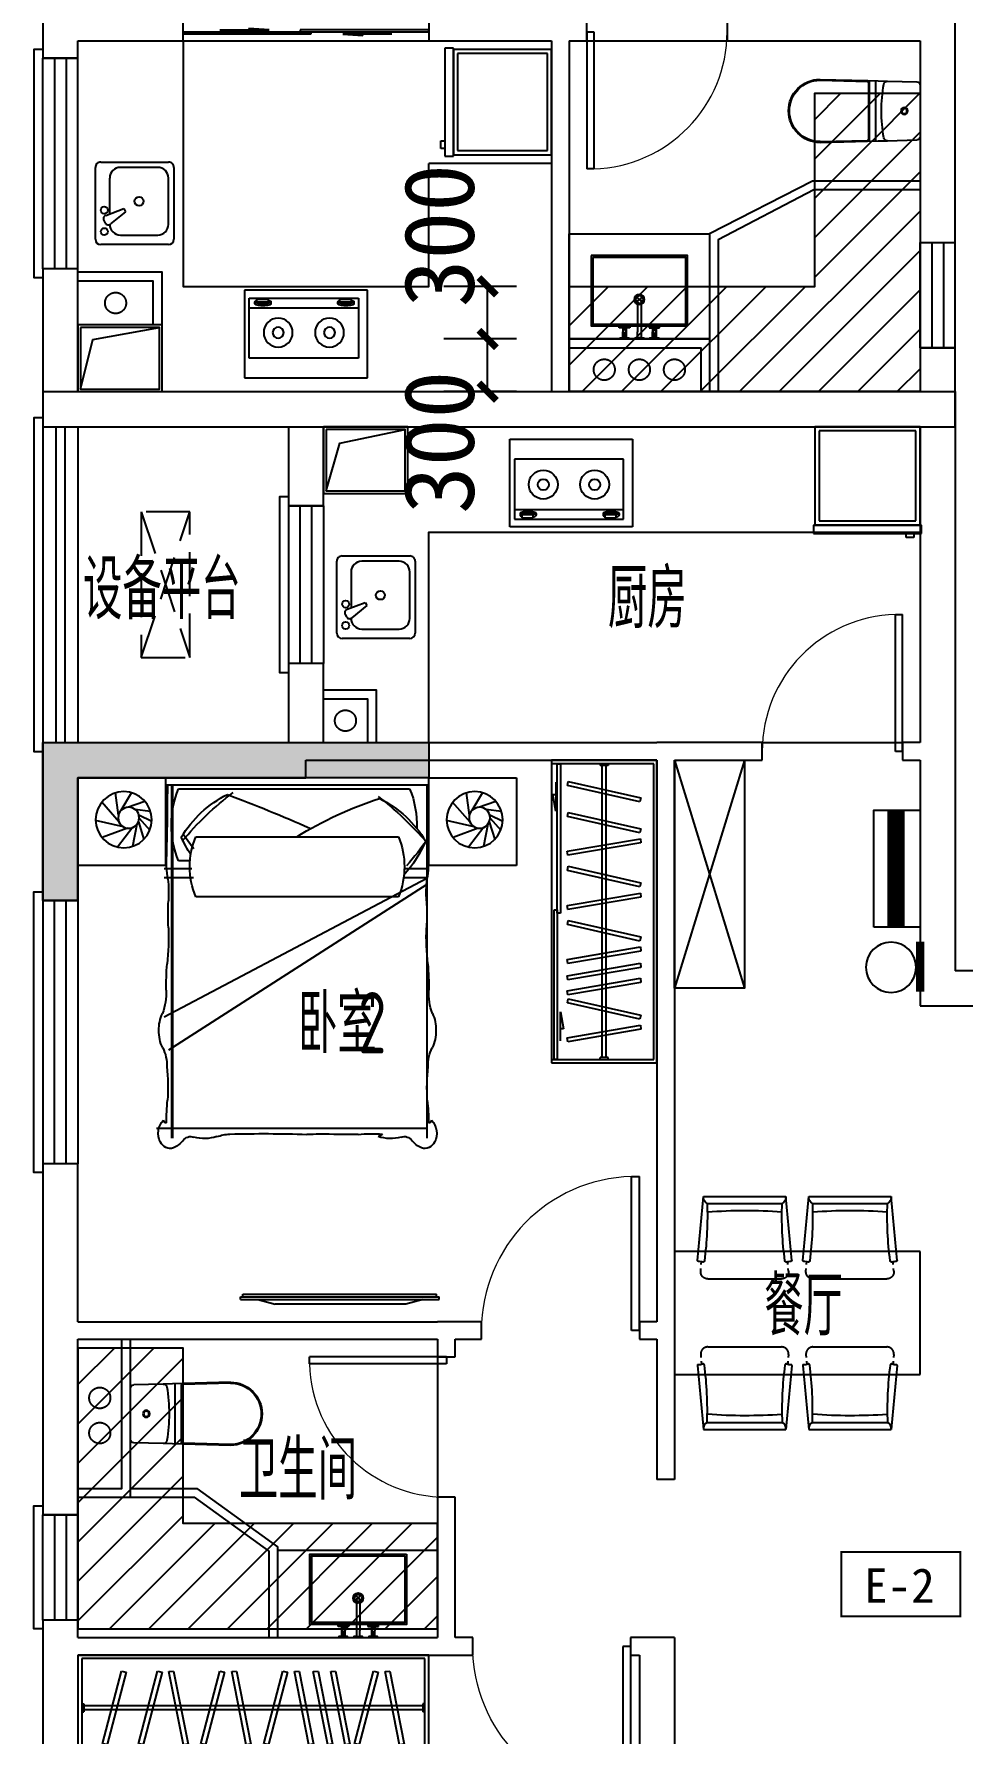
# Model space of a CAD drawing. Extents: x 2378699 to 2462834, y 1041771 to 1211756.
# Drawn here: x 2394286 to 2399603, y 1176405 to 1186087 of the extents above; entities that cross this region are included whole.
import ezdxf

# ---------------------------------------------------------------- set-up
doc = ezdxf.new("R2010")
doc.units = 0
doc.header["$LTSCALE"] = 1000
doc.set_wipeout_variables(frame=1)
doc.linetypes.add('DASH', pattern=[0.35, 0.25, -0.1])
doc.linetypes.add('PS', pattern=[3200, 1500, -200, 1500])
doc.layers.get('0').update_dxf_attribs({"linetype": 'CONTINUOUS'})
doc.layers.get('Defpoints').update_dxf_attribs({"color": 6, "linetype": 'CONTINUOUS'})
for name, color, linetype in [('_弱电导线层', 4, 'CONTINUOUS'), ('_弱电设备层', 6, 'CONTINUOUS'), ('A-Lvtry', 5, 'CONTINUOUS'), ('A-烟气道', 105, 'CONTINUOUS'), ('A-空调室外机', 5, 'DASH'), ('A-线脚看线', 9, 'CONTINUOUS'), ('A-降板区域', 251, 'CONTINUOUS'), ('AE-FLOR', 151, 'CONTINUOUS'), ('PS', 6, 'PS'), ('PUB_DIM', 3, 'CONTINUOUS'), ('PUB_HATCH', 8, 'CONTINUOUS'), ('PUB_TEXT', 7, 'CONTINUOUS'), ('WALL', 2, 'CONTINUOUS'), ('WINDOW', 4, 'CONTINUOUS'), ('剪力墙', 6, 'CONTINUOUS'), ('商业', 2, 'CONTINUOUS'), ('户型标示', 7, 'CONTINUOUS'), ('栏杆', 142, 'CONTINUOUS')]:
    doc.layers.add(name, color=color, linetype=linetype)
doc.layers.add('A-FUR', color=8, linetype='CONTINUOUS', plot=False)
doc.styles.get("Standard").update_dxf_attribs({"font": 'tssdeng.shx', "bigfont": 'tssdchn.shx'})
doc.styles.add('黑体', font='simhei.ttf')
doc.dimstyles.new('_TCH_ARCH&&100', dxfattribs={"dimtxt": 400, "dimasz": 100, "dimexe": 250, "dimexo": 300, "dimgap": 126.25, "dimtad": 1, "dimdec": 0, "dimdsep": 46, "dimtxsty": '黑体', "dimblk": 'ARCHTICK', "dimcen": 0.09, "dimclrt": 7, "dimazin": 2, "dimtfac": 1, "dimtdec": 0, "dimtix": 1, "dimtmove": 2, "dimatfit": 3, "dimldrblk": 'ARCHTICK', "dimfxl": 0, "dimtolj": 1, "dimtzin": 0, "dimarcsym": 0})

# ---------------------------------------------------------------- blocks, each defined once
blk = doc.blocks.new('zt1')
at = {"layer": 'A-Lvtry', "linetype": 'Continuous'}
for p, q in [((-700, 0), (0, 0)), ((-700, -500), (-700, 0)), ((0, 0), (0, -500)), ((0, -500), (-700, -500))]:
    blk.add_line(p, q, dxfattribs=at)
at = {"layer": 'A-Lvtry'}
for p, q in [((-673.5, -113.1), (-673.5, -455.5)), ((-50.7, -113.1), (-673.5, -113.1)), ((-50.7, -455.5), (-50.7, -113.1)), ((-673.5, -399.8), (-50.7, -399.8)), ((-673.5, -455.5), (-50.7, -455.5)), ((-640.9, -422.1), (-640.8, -433.8)), ((-565.7, -431.5), (-630.4, -431.5)), ((-630.4, -431.5), (-630.4, -448.2)), ((-630.4, -448.2), (-565.7, -448.2)), ((-565.7, -448.2), (-565.7, -431.5)), ((-549.1, -423.2), (-549.1, -433.7)), ((-167.9, -422.1), (-167.8, -433.8)), ((-157.4, -431.5), (-157.4, -448.2)), ((-92.7, -431.5), (-157.4, -431.5)), ((-157.4, -448.2), (-92.7, -448.2)), ((-92.7, -448.2), (-92.7, -431.5)), ((-76.1, -423.2), (-76.1, -433.7))]:
    blk.add_line(p, q, dxfattribs=at)
for points in [[(-549.1, -423.2, 0.259034), (-551, -419.8, 0.076276), (-562.5, -414.9, 0.036515), (-576.1, -412.4, 0.026615), (-594.9, -411.4, 0.026615), (-613.8, -412.4, 0.036515), (-627.3, -414.9, 0.076276), (-638.9, -419.8, 0.259034), (-640.8, -423.2, 0.078462), (-640.6, -424.5, 0.056762)], [(-549.1, -433.7, 0.259034), (-551, -430.3, 0.076276), (-562.5, -425.4, 0.036515), (-576.1, -422.9, 0.026615), (-594.9, -421.9, 0.026615), (-613.8, -422.9, 0.036515), (-627.3, -425.4, 0.076276), (-638.9, -430.3, 0.259034), (-640.8, -433.7, 0.259034), (-638.9, -437.2, 0.056762), (-630.4, -441.2, 0.036515)], [(-565.7, -442.9, 0.008736), (-562.5, -442.1, 0.076276), (-551, -437.2, 0.259034), (-549.1, -433.7, 0.259034)], [(-76.1, -423.2, 0.259034), (-78, -419.8, 0.076276), (-89.5, -414.9, 0.036515), (-103.1, -412.4, 0.026615), (-121.9, -411.4, 0.026615), (-140.8, -412.4, 0.036515), (-154.3, -414.9, 0.076276), (-165.9, -419.8, 0.259034), (-167.8, -423.2, 0.078462), (-167.6, -424.5, 0.056762)], [(-76.1, -433.7, 0.259034), (-78, -430.3, 0.076276), (-89.5, -425.4, 0.036515), (-103.1, -422.9, 0.026615), (-121.9, -421.9, 0.026615), (-140.8, -422.9, 0.036515), (-154.3, -425.4, 0.076276), (-165.9, -430.3, 0.259034), (-167.8, -433.7, 0.259034), (-165.9, -437.2, 0.056762), (-157.4, -441.2, 0.036515)], [(-92.7, -442.9, 0.008736), (-89.5, -442.1, 0.076276), (-78, -437.2, 0.259034), (-76.1, -433.7, 0.259034)]]:
    blk.add_lwpolyline(points, format="xyb", dxfattribs=at)
at = {"layer": 'A-Lvtry', "linetype": 'Continuous'}
for centre, radius in [((-508.4, -258.5), 82.5), ((-215.8, -258.5), 82.5), ((-508.4, -258.5), 31.6), ((-215.8, -258.5), 31.6)]:
    blk.add_circle(centre, radius, dxfattribs=at)
at = {"layer": 'A-Lvtry', "width": 0.8, "flags": 9}
for tag in ['YSIZE', 'XSIZE']:
    blk.add_attdef(tag, (-350, 0), '', height=0.5, dxfattribs=at)
blk = doc.blocks.new('t4')
at = {"layer": 'A-Lvtry'}
for p, q in [((3876514.8, 2551819.5), (3876514.8, 2552229.1)), ((3876545.3, 2552259.6), (3876931.4, 2552259.6)), ((3876819.6, 2552205.6), (3876606.3, 2552205.6)), ((3876961.9, 2552229.1), (3876961.9, 2551819.5)), ((3876545.3, 2552144.6), (3876545.3, 2551880.5)), ((3876790.3, 2552072.2), (3876875.1, 2552142)), ((3876913.8, 2552122.3), (3876905.6, 2552136.5)), ((3876800.4, 2552054.6), (3876790.3, 2552072.2)), ((3876903.3, 2552093.1), (3876800.4, 2552054.6)), ((3876880.6, 2551880.5), (3876880.6, 2552084.6)), ((3876606.3, 2551819.5), (3876819.6, 2551819.5)), ((3876931.4, 2551789), (3876545.3, 2551789))]:
    blk.add_line(p, q, dxfattribs=at)
at = {"layer": 'A-Lvtry', "extrusion": (3.92285e-11, -1.08889e-08, 1)}
for centre, major_axis, start_param, end_param in [((3876545.3, 2552229.1), (-21.6, 21.6, 0), -0.785398, 0.785398), ((3876606.3, 2552144.6), (-43.1, 43.1, 0), -0.785398, 0.785398), ((3876819.6, 2552144.6), (43.1, 43.1, 0), 5.497787, 7.068583), ((3876911.1, 2552185.3), (-14.4, 14.4, 0), 4.712389, 10.995574), ((3876931.4, 2552229.1), (-21.6, 21.6, 0), 3.926991, 5.497787), ((3876888, 2552126.3), (14.4, 14.4, 0), 6.021386, 7.757331), ((3876896.2, 2552112.2), (-14.4, 14.4, 0), 2.714645, 4.45059), ((3876713, 2552012.6), (18, 18, 0), 6.283185283897186, 12.56637059107677), ((3876911.1, 2552063.4), (14.4, 14.4, 0), 6.283185283893945, 12.56637059107353), ((3876545.3, 2551819.5), (21.6, 21.6, 0), 2.356194, 3.926991), ((3876606.3, 2551880.5), (-43.1, 43.1, 0), 0.785398, 2.356194), ((3876819.6, 2551880.5), (-43.1, 43.1, 0), 2.356194, 3.926991), ((3876931.4, 2551819.5), (-21.6, 21.6, 0), 2.356194, 3.926991)]:
    blk.add_ellipse(centre, major_axis=major_axis, ratio=1, start_param=start_param, end_param=end_param, dxfattribs=at)
blk = doc.blocks.new('BX1')
at = {"layer": 'A-Lvtry'}
for p, q in [((-560, 8), (-607.7, 8)), ((-607.7, 8), (-607.7, -608)), ((-560, -608), (-560, 8)), ((0, 0), (-560, 0)), ((0, -600), (0, 0)), ((-560, 0), (-560, -600)), ((-24, -24), (-536, -24)), ((-536, -24), (-536, -576)), ((-24, -576), (-24, -24)), ((-631.1, -564.3), (-631.1, -520)), ((-631.1, -520), (-607.7, -520)), ((-607.7, -564.3), (-631.1, -564.3)), ((-607.7, -520), (-607.7, -564.3)), ((-536, -576), (-24, -576)), ((-607.7, -608), (-560, -608)), ((-560, -600), (0, -600))]:
    blk.add_line(p, q, dxfattribs=at)
blk = doc.blocks.new('A$C12CE3BE6')
at = {"ltscale": 10}
for p, q in [((220, 412), (160, 412)), ((160, 412), (160, 405)), ((220, 405), (160, 405)), ((180, 469), (200, 469)), ((180, 412), (180, 435)), ((182.5, 422), (182.5, 442)), ((197.5, 442), (182.5, 442)), ((197.5, 422), (182.5, 422)), ((184.5, 442), (184.5, 469)), ((187, 412), (187, 422)), ((193, 412), (193, 422)), ((195.5, 442), (195.5, 469)), ((197.5, 422), (197.5, 442)), ((200, 412), (200, 435)), ((220, 405), (220, 412)), ((285.2, 469), (265.2, 469)), ((265.2, 260), (265.2, 435)), ((285.2, 260), (285.2, 435)), ((330, 412), (390, 412)), ((330, 405), (330, 412)), ((330, 405), (390, 405)), ((370, 469), (350, 469)), ((350, 412), (350, 435)), ((352.5, 422), (352.5, 442)), ((352.5, 442), (367.5, 442)), ((352.5, 422), (367.5, 422)), ((354.5, 442), (354.5, 469)), ((357, 412), (357, 422)), ((363, 412), (363, 422)), ((365.5, 442), (365.5, 469)), ((367.5, 422), (367.5, 442)), ((370, 412), (370, 435)), ((390, 412), (390, 405))]:
    blk.add_line(p, q, dxfattribs=at)
for p, q in [((260.9, 235.9), (289.1, 264.1)), ((260.9, 264.1), (289.1, 235.9))]:
    blk.add_line(p, q)
for points in [[(0, 0), (0, 400), (550, 400), (550, 0)], [(10, 10), (10, 390), (540, 390), (540, 10)]]:
    blk.add_lwpolyline(points, close=True)
for points in [[(200, 435), (200, 469), (215, 469), (215, 475), (165, 475), (165, 469), (180, 469), (180, 435)], [(285.2, 435), (285.2, 469), (299.8, 469), (299.8, 475), (250.2, 475), (250.2, 469), (265.2, 469), (265.2, 435)], [(370, 435), (370, 469), (385, 469), (385, 475), (335, 475), (335, 469), (350, 469), (350, 435)]]:
    blk.add_lwpolyline(points, dxfattribs=at)
for centre in [(190, 408.5), (360, 408.5)]:
    blk.add_circle(centre, 3.5, dxfattribs=at)
for radius in [29.1, 20]:
    blk.add_circle((275, 250), radius)
blk.add_arc((275.2, 260), 10, 180, 0, dxfattribs=at)
blk = doc.blocks.new('A$C2EEA3612')
at = {"linetype": 'Continuous'}
for p, q in [((-180, 570), (-172.9, 299.7)), ((-175, 570.2), (-168, 299.8)), ((175, 570.2), (168, 299.8)), ((180, 570), (172.9, 299.7)), ((-172.9, 299.7), (-171.1, 240)), ((-163, 295), (163, 295)), ((172.9, 299.7), (171.1, 240)), ((-171.6, 255), (171.6, 255)), ((-171.1, 240), (-169.5, 186.6)), ((-163, 290), (163, 290)), ((171.1, 240), (169.5, 186.6)), ((-169.5, 186.6), (-165.6, 19.4)), ((169.5, 186.6), (165.6, 19.4)), ((-145.6, 0), (145.6, 0))]:
    blk.add_line(p, q, dxfattribs=at)
for radius in [20, 15]:
    blk.add_circle((0, 90), radius, dxfattribs=at)
for centre, radius, start, end in [((0, 570), 180, 0, 180), ((0, 570), 175, 0, 180), ((-163, 300), 10, 181.7534, 270), ((-163, 300), 5, 181.7534, 270), ((163, 300), 5, 270, 358.2466), ((163, 300), 10, 270, 358.2466), ((-149.5, 187.2), 20, 99.85566, 181.7534), ((0, -673.3), 893.4, 80.14434, 99.85566), ((149.5, 187.2), 20, 358.2466, 80.14434), ((-145.6, 20), 20, 181.7534, 270), ((145.6, 20), 20, 270, 358.2466)]:
    blk.add_arc(centre, radius, start, end, dxfattribs=at)
blk = doc.blocks.new('g3wr')
at = {"color": 251}
blk.add_wipeout([(92376.5, 176270.3), (92376.5, 176416), (92376.5, 176561.6), (92382.1, 176575.5), (92395.9, 176581.5), (92459.4, 176583.5), (92576.3, 176580.9), (92666.2, 176588.6), (92736.4, 176588), (92946.5, 176596), (92946.5, 176591), (93056.8, 176558.2), (93056.8, 176558.2), (93126.5, 176416), (93075.6, 176297.8), (92946.5, 176236), (92831.5, 176244.5), (92676.2, 176243), (92576.3, 176251), (92395.9, 176250.4)], dxfattribs=at)
at = {"xscale": -1, "rotation": 270}
blk.add_blockref('A$C2EEA3612', (92376.5, 176416), dxfattribs=at)
blk = doc.blocks.new('$DorLib2D$00000001')
for p, q in [((0.45, 0.975), (0.5, 0.975)), ((0.45, 0), (0.45, 0.975)), ((0.5, 0), (0.5, 0.975)), ((0.5, 0), (0.45, 0))]:
    blk.add_line(p, q)
at = {"lineweight": 13}
blk.add_arc((0.475, 0), 0.975, 91.4693, 180, dxfattribs=at)
blk = doc.blocks.new('$DorLib2D$00000131')
at = {"color": 0, "linetype": 'Continuous'}
for p, q in [((0.15, 0.125), (0.2319, 0.1973)), ((0.2319, 0.1973), (0.2319, 0.125)), ((-0.5, 0.125), (-0.5, 0)), ((0.0192, 0.125), (-0.5, 0.125)), ((0.0192, 0), (0.0192, 0.125)), ((0.35, 0.125), (0.15, 0.125)), ((-0.5, 0), (0.0192, 0)), ((-0.024, 0), (0.5, 0)), ((-0.024, -0.125), (-0.024, 0)), ((0.5, 0), (0.5, -0.125)), ((-0.35, -0.125), (-0.15, -0.125)), ((-0.2319, -0.1973), (-0.2319, -0.125)), ((-0.15, -0.125), (-0.2319, -0.1973)), ((0.5, -0.125), (-0.024, -0.125))]:
    blk.add_line(p, q, dxfattribs=at)
blk = doc.blocks.new('$TCHSYS$WIN2D')
for p, q in [((-0.5, 0.5), (0.5, 0.5)), ((-0.5, 0.5), (-0.5, -0.5)), ((0.5, 0.5), (0.5, -0.5)), ((0.5, 0.1667), (-0.5, 0.1667)), ((0.5, -0.1667), (-0.5, -0.1667)), ((-0.5, -0.5), (0.5, -0.5))]:
    blk.add_line(p, q)
blk = doc.blocks.new('a1HUXING0323')
at = {"layer": 'A-Lvtry'}
blk.add_line((19009.3, 172734.8), (18309.3, 172734.8), dxfattribs=at)
for points in [[(16909.3, 173434.8), (16909.3, 172034.8), (18309.3, 172034.8), (18309.3, 172734.8)], [(21109.3, 172634.5), (20495.2, 172634.5), (19909.3, 172334.8), (19909.3, 171434.8)], [(21109.3, 172584.5), (20503.5, 172584.5), (19959.3, 172299), (19959.3, 171434.8)]]:
    blk.add_lwpolyline(points, dxfattribs=at)
blk.add_lwpolyline([(19109.3, 171734.8), (19109.3, 172334.8), (19909.3, 172334.8), (19909.3, 171734.8)], close=True, dxfattribs=at)
at = {"layer": 'A-烟气道'}
for points in [[(16309.3, 171814.8), (16309.3, 171434.8), (16789.3, 171434.8), (16789.3, 171814.8)], [(16324.3, 171799.8), (16324.3, 171449.8), (16774.3, 171449.8), (16774.3, 171799.8)]]:
    blk.add_lwpolyline(points, close=True, dxfattribs=at)
blk.add_lwpolyline([(16324.3, 171449.8), (16395.3, 171731.9), (16774.3, 171799.8)], dxfattribs=at)
at = {"layer": 'PS', "ltscale": 0.5}
for centre in [(16524.3, 171939.8), (19309.3, 171559.8), (19509.3, 171559.8), (19709.3, 171559.8)]:
    blk.add_circle(centre, 60, dxfattribs=at)
at = {"layer": 'WALL'}
for p, q in [((16109.3, 173534.8), (16109.3, 173334.8)), ((16909.3, 173434.8), (16909.3, 173534.8)), ((18309.3, 173534.8), (18309.3, 173434.8)), ((19209.3, 173434.8), (19209.3, 173534.8)), ((20009.3, 173534.8), (20009.3, 173434.8)), ((21309.3, 172284.8), (21309.3, 173534.8)), ((16309.3, 173334.8), (16309.3, 173434.8)), ((16309.3, 173434.8), (16909.3, 173434.8)), ((18309.3, 173434.8), (19009.3, 173434.8)), ((19009.3, 173434.8), (19009.3, 171434.8)), ((19109.3, 173434.8), (19109.3, 171434.8)), ((19109.3, 173434.8), (19209.3, 173434.8)), ((20009.3, 173434.8), (21109.3, 173434.8)), ((21109.3, 173434.8), (21109.3, 172284.8)), ((16109.3, 173334.8), (16309.3, 173334.8)), ((21109.3, 172284.8), (21309.3, 172284.8)), ((16309.3, 172134.8), (16109.3, 172134.8)), ((16109.3, 172134.8), (16109.3, 171234.8)), ((16309.3, 171434.8), (16309.3, 172134.8)), ((21309.3, 171684.8), (21109.3, 171684.8)), ((21109.3, 171684.8), (21109.3, 171434.8)), ((21309.3, 171234.8), (21309.3, 171684.8)), ((16309.3, 171434.8), (19009.3, 171434.8)), ((19109.3, 171434.8), (21109.3, 171434.8)), ((16109.3, 171234.8), (19009.3, 171234.8)), ((19009.3, 171234.8), (21309.3, 171234.8))]:
    blk.add_line(p, q, dxfattribs=at)
for points in [[(16789.3, 171814.8), (16789.3, 172114.8), (16309.3, 172114.8)], [(16739.3, 171814.8), (16739.3, 172064.8), (16309.3, 172064.8)], [(19109.3, 171734.8), (19909.3, 171734.8), (19909.3, 171434.8)], [(19109.3, 171684.8), (19859.3, 171684.8), (19859.3, 171434.8)]]:
    blk.add_lwpolyline(points, dxfattribs=at)
at = {"layer": 'WINDOW'}
for p, q in [((16909.3, 173434.8, 200), (18309.3, 173434.8, 200)), ((19209.3, 173434.8), (20009.3, 173434.8))]:
    blk.add_line(p, q, dxfattribs=at)
at = {"layer": 'A-Lvtry', "extrusion": (-3.92285e-11, -1.08889e-08, 1)}
blk.add_blockref('BX1', (19009.3, 173384.8), dxfattribs=at)
at = {"layer": 'A-Lvtry', "extrusion": (0, 0, -1), "zscale": -1, "rotation": 180}
blk.add_blockref('A$C12CE3BE6', (-19234.3, 172209.8), dxfattribs=at)
at = {"layer": 'A-Lvtry', "extrusion": (3.92285e-11, -1.08889e-08, 1), "xscale": -1.000000000000009, "rotation": 180}
blk.add_blockref('zt1', (17959.3, 171512.7), dxfattribs=at)
at = {"layer": 'WINDOW'}
for name, p, xscale, yscale, zscale in [('$DorLib2D$00000131', (17609.3, 173484.8), 1400, -100, 1400), ('$DorLib2D$00000001', (19609.3, 173484.8), -800, -800, -800)]:
    blk.add_blockref(name, p, dxfattribs=dict(at, xscale=xscale, yscale=yscale, zscale=zscale))
at = {"layer": 'WINDOW', "rotation": 270}
for p, xscale, yscale, zscale in [((16209.3, 172734.8), -1200, 200, -1200), ((21209.3, 171984.8), -600, -200, -600)]:
    blk.add_blockref('$TCHSYS$WIN2D', p, dxfattribs=dict(at, xscale=xscale, yscale=yscale, zscale=zscale))
at = {"layer": '商业', "extrusion": (0, 0, -1), "xscale": -1, "zscale": -1, "rotation": 180}
blk.add_blockref('t4', (-3893371.2, 2724532.2), dxfattribs=at)
at = {"layer": 'A-Lvtry', "extrusion": (0, 0, -1), "xscale": -1, "zscale": -1, "rotation": 180}
blk.add_blockref('g3wr', (-113485.8, 349450.4), dxfattribs=at)
at = {"layer": 'A-降板区域'}
h = blk.add_hatch(dxfattribs=at)
h.set_pattern_fill('ANSI31', color=256, scale=100)
h.set_pattern_definition([(45, (58723.63, 0), (-112.2532, 112.2532), [])])
h.paths.add_polyline_path([(19109.3, 172034.8), (20509.3, 172034.8), (20509.3, 173134.8), (21109.3, 173134.8), (21109.3, 171434.8), (19109.3, 171434.8)])
blk.add_lwpolyline([(19109.3, 172034.8), (20509.3, 172034.8), (20509.3, 173134.8), (21109.3, 173134.8), (21109.3, 171434.8), (19109.3, 171434.8), (19109.3, 172034.8)], dxfattribs=at)
blk = doc.blocks.new('u5g')
at = {"color": 8, "linetype": 'DASH', "ltscale": 20}
for p, q in [((10502.8, 151826.4), (10512.8, 151826.4)), ((10512.8, 151826.4), (10512.8, 151776.4)), ((12187.8, 151826.4), (12177.7, 151826.4)), ((12177.7, 151826.4), (12177.7, 151776.4)), ((10502.8, 151776.4), (10512.8, 151776.4)), ((12177.7, 151813.9), (10512.8, 151813.9)), ((12177.7, 151788.9), (10512.8, 151788.9)), ((12187.8, 151776.4), (12177.7, 151776.4))]:
    blk.add_line(p, q, dxfattribs=at)
at = {"color": 8, "ltscale": 20}
for p, q in [((10607.7, 151503.4), (10772.9, 151503.4)), ((10772.9, 151503.4), (10677.8, 151484.5)), ((10677.8, 151484.5), (10677.8, 151503.4)), ((11917.6, 151531.4), (12012.7, 151550.3)), ((12082.8, 151531.4), (11917.6, 151531.4)), ((12012.7, 151550.3), (12012.7, 151531.4))]:
    blk.add_line(p, q, dxfattribs=at)
at = {"linetype": 'DASH', "ltscale": 20}
for points in [[(12207.8, 152126.4), (10482.8, 152126.4), (10482.8, 151476.4), (12207.8, 151476.4)], [(10502.8, 151531.4), (11355.3, 151531.4), (11355.3, 151511.4), (10502.8, 151511.4)], [(11335.3, 151511.4), (12187.8, 151511.4), (12187.8, 151491.4), (11335.3, 151491.4)]]:
    blk.add_lwpolyline(points, close=True, dxfattribs=at)
blk.add_lwpolyline([(12187.8, 151476.4), (12187.8, 152106.4), (10502.8, 152106.4), (10502.8, 151476.4)], dxfattribs=at)
at = {"color": 8, "linetype": 'DASH', "ltscale": 20}
for points in [[(10603.3, 151578.7), (10696.8, 152026.6), (10719.8, 152021.8), (10626.3, 151573.9)], [(10780.1, 151578.7), (10873.6, 152026.6), (10896.6, 152021.8), (10803.1, 151573.9)], [(11001.3, 151572.3), (10930.5, 152024.3), (10953.7, 152028), (11024.5, 151576)], [(11087.5, 151578.7), (11181, 152026.6), (11204, 152021.8), (11110.4, 151573.9)], [(11310.5, 151572.3), (11239.7, 152024.3), (11262.9, 152028), (11333.7, 151576)], [(11396.6, 151578.7), (11490.1, 152026.6), (11513.1, 152021.8), (11419.6, 151573.9)], [(11617.8, 151572.3), (11547, 152024.3), (11570.2, 152028), (11641, 151576)], [(11711, 151572.3), (11640.2, 152024.3), (11663.4, 152028), (11734.2, 151576)], [(11796.6, 151572.3), (11725.8, 152024.3), (11749, 152028), (11819.8, 151576)], [(11842.7, 151578.7), (11936.3, 152026.6), (11959.3, 152021.8), (11865.7, 151573.9)], [(12064, 151572.3), (11993.2, 152024.3), (12016.4, 152028), (12087.2, 151576)]]:
    blk.add_lwpolyline(points, close=True, dxfattribs=at)
blk = doc.blocks.new('床-次')
for p, q in [((0, 1250), (-500, 1250)), ((-500, 1250), (-500, 750)), ((-211.2, 1097.1), (-246.7, 1171.4)), ((-179.1, 1074.2), (-189.7, 1163.7)), ((0, 750), (0, 1250)), ((-264.8, 1087), (-391.3, 1061.6)), ((-251.5, 1094.8), (-351.2, 1125.9)), ((-230.3, 1099.5), (-298, 1160.7)), ((-168.5, 1032.8), (-133.7, 1131.8)), ((-281.6, 1064.1), (-395.4, 976.5)), ((-287.6, 1032.1), (-341.4, 888.3)), ((-279.8, 1009.2), (-244.4, 851.5)), ((-253.8, 985.3), (-140.1, 886)), ((-212.8, 981.5), (-86.3, 964.7)), ((-185.3, 997.5), (-85.7, 1056.5)), ((-40, 738.5), (-2054.4, 738.5)), ((-40, 738.5), (-2054.4, 738.5)), ((-1999.7, 738.5), (-1999.7, -801.2)), ((-608.2, 738.5), (-1552.4, -732.5)), ((-575.1, 738.5), (-1363.6, -758.2)), ((-570.6, 738.5), (-570.6, 606)), ((-519.8, 738.5), (-519.8, 615.5)), ((-500, 750), (0, 750)), ((-40, -750), (-40, 750)), ((-40, 750), (0, 750)), ((0, 750), (0, -750)), ((-63, -675.7), (-63, 640.9)), ((-678.3, 577.3), (-678.3, -578.2)), ((-336.3, -578.2), (-336.3, 577.3)), ((-570.6, -590.9), (-570.6, -758.2)), ((-519.8, -600.4), (-519.8, -758.2)), ((-473.4, -610.8), (-473.4, -675.7)), ((-40, -711.5), (-2054.4, -711.5)), ((-40, -715.5), (-2054.4, -715.5)), ((0, -750), (-500, -750)), ((-500, -750), (-500, -1250)), ((0, -750), (-40, -750)), ((0, -1250), (0, -750)), ((-230.3, -900.5), (-298, -839.3)), ((-211.2, -902.9), (-246.7, -828.6)), ((-179.1, -925.8), (-189.7, -836.3)), ((-168.5, -967.2), (-133.7, -868.2)), ((-281.6, -935.9), (-395.4, -1023.5)), ((-264.8, -913), (-391.3, -938.4)), ((-251.5, -905.2), (-351.2, -874.1)), ((-287.6, -967.9), (-341.4, -1111.7)), ((-185.3, -1002.5), (-85.7, -943.5)), ((-279.8, -990.8), (-244.4, -1148.5)), ((-253.8, -1014.7), (-140.1, -1114)), ((-212.8, -1018.5), (-86.3, -1035.3)), ((-500, -1250), (0, -1250))]:
    blk.add_line(p, q)
for centre, radius in [((-239.3, 1011.5), 160), ((-228.1, 1039.5), 60), ((-239.3, -988.5), 160), ((-228.1, -960.5), 60)]:
    blk.add_circle(centre, radius)
for centre, radius, start, end in [((-2050.6, 726), 61.8, 114.65516, 197.05817), ((-2025.4, 689.2), 106, 45.78413, 118.72126), ((-1447.1, 581), 209.9, 87.96316, 116.12762), ((-1430.8, 599), 192, 63.04698, 92.64916), ((-1983, 763.6), 138.4, 203.70607, 231.95597), ((-1950.6, 749.2), 16, 93.39574, 183.44183), ((-1965.7, -466.9), 1215.2, 83.96781, 90.04075), ((-1770.2, 1899.8), 1160.2, 266.64954, 276.11997), ((-1636.1, 955.2), 209.3, 267.15615, 297.45765), ((-1225.8, 1105.3), 355.3, 250.60635, 272.32801), ((-1221.3, -1525.3), 2275.6, 85.96877, 89.74947), ((-909.2, 2045.3), 1309.4, 263.33019, 272.35813), ((-778.2, -773.7), 1512.6, 87.0776, 92.9224), ((-655.9, 1541.2), 805.5, 266.782, 275.59148), ((-480.7, 163.8), 583.8, 86.03666, 99.53314), ((-58.4, 47), 749.3, 113.83469, 131.46224), ((532.5, -530), 1548.8, 124.57489, 131.88808), ((-774.9, -20652.4), 21401.2, 88.49238, 89.10433), ((-1546.8, -636.7), 1810.6, 37.31306, 49.42063), ((-689.8, 185.7), 637.9, 26.40883, 59.00025), ((-268.2, 142.5), 539, 67.62117, 92.10241), ((-160, -2198.1), 2939.9, 87.66163, 91.01156), ((-2098.3, 610.2), 53.6, 340.23108, 55.86441), ((-1819.9, 531), 236, 164.99871, 197.18078), ((-507.3, 161.9), 449.1, 67.62117, 112.37883), ((-2002.9, 452.2), 43.4, 129.07345, 167.94605), ((-2962.5, 430.3), 933.9, 354.95264, 3.41649), ((-2185.6, 1136.9), 2172.2, 328.3558, 342.10444), ((5743.4, 272.5), 7776, 179.44258, 181.07566), ((-1219.9, 79.3), 812.7, 176.67233, 181.72422), ((-9950.5, -199.5), 7922.3, 358.6733, 1.8401), ((-7673.2, -3224.4), 8087.9, 20.45865, 24.04845), ((-2329.2, -362.3), 299.6, 341.30518, 356.04213), ((-1523.8, 732.7), 1810.6, 309.96455, 322.68694), ((-1819.9, -528), 236, 162.81922, 195.00129), ((-666.8, -113.7), 637.9, 300.99975, 333.59117), ((-507.3, -162.9), 449.1, 247.62117, 292.37883), ((-1983, -760.6), 138.4, 128.04403, 156.29393), ((-2098.3, -607.2), 53.6, 304.13559, 19.76892), ((-268.2, -177.3), 539, 247.62117, 292.37883), ((-35.4, 25), 749.3, 237.46377, 246.16531), ((555.5, 626), 1548.8, 231.63721, 235.42511), ((-2050.6, -723), 61.8, 162.94183, 245.34484), ((-2025.4, -686.2), 106, 241.27874, 314.21587), ((-1950.6, -746.2), 16, 176.55817, 266.60426), ((-1965.7, 469.9), 1215.2, 269.95925, 276.03219), ((-1770.2, -1896.8), 1160.2, 83.88003, 93.35046), ((-1636.1, -952.2), 209.3, 62.54235, 92.84385), ((-1447.1, -578), 209.9, 243.87238, 272.03684), ((-1430.8, -596), 192, 267.35084, 296.95302), ((-1225.8, -1102.3), 355.3, 87.67199, 109.39365), ((-1221.3, 1528.3), 2275.6, 270.25053, 274.03123), ((-909.2, -2042.3), 1309.4, 87.64187, 96.66981), ((-778.2, 776.7), 1512.6, 267.0776, 272.9224), ((-655.9, -1538.2), 805.5, 84.40852, 93.218), ((-480.7, -160.8), 583.8, 260.46686, 273.96334), ((-774.9, 20655.4), 21401.2, 270.89567, 271.50762), ((-160, 2201.1), 2939.9, 268.98844, 272.33837)]:
    blk.add_arc(centre, radius, start, end)
at = {"text_generation_flag": 4, "width": 0.8, "flags": 9}
for tag, p in [('XSIZE', (-239.3, 1011.5)), ('YSIZE', (-239.3, 1011.5)), ('XSIZE', (-239.3, -988.5)), ('YSIZE', (-239.3, -988.5))]:
    blk.add_attdef(tag, p, '', height=0.5, rotation=180, dxfattribs=at)
blk = doc.blocks.new('32Y54')
at = {"linetype": 'DASH', "ltscale": 20}
for p, q in [((-6926.5, 151563.5), (-6926.5, 152666.1)), ((-6911.2, 152666.1), (-6926.5, 152666.1)), ((-6911.2, 151548.5), (-6911.2, 152682.5)), ((-6911.2, 151548.5), (-6911.2, 152682.5)), ((-6896.2, 152682.5), (-6911.2, 152682.5)), ((-6896.2, 151548.5), (-6896.2, 152682.5)), ((-6896.2, 152590), (-6868.9, 152491.4)), ((-6868.9, 152491.4), (-6868.9, 151747.1)), ((-6896.2, 151648.5), (-6868.9, 151747.1)), ((-6896.2, 151548.5), (-6911.2, 151548.5))]:
    blk.add_line(p, q, dxfattribs=at)
at = {"linetype": 'ByBlock', "ltscale": 20}
blk.add_line((-6911.2, 151563.5), (-6926.5, 151563.5), dxfattribs=at)
blk = doc.blocks.new('chair4')
at = {"linetype": 'DASH', "ltscale": 200}
for p, q in [((-470, 210.5), (-470, -210.5)), ((-426.4, 250.4), (-410.4, 248.9)), ((-426.4, -250.4), (-410.4, -248.9))]:
    blk.add_line(p, q, dxfattribs=at)
at = {"ltscale": 20}
for p, q in [((-388.8, 247), (-371.7, 245.5)), ((-364.8, 269), (0, 234.3)), ((-40, 213.8), (-40, -213.8)), ((0, 234.3), (0, -234.3)), ((-388.8, -247), (-371.7, -245.5)), ((-364.8, -269), (0, -234.3))]:
    blk.add_line(p, q, dxfattribs=at)
at = {"linetype": 'DASH', "ltscale": 200, "extrusion": (0, 0, -1)}
for centre, start_param, end_param in [((-430, 210.5), 3.926991, 5.586837), ((-430, -210.5), 2.267145, 3.926991)]:
    blk.add_ellipse(centre, major_axis=(28.3, 28.3), ratio=1, start_param=start_param, end_param=end_param, dxfattribs=at)
at = {"ltscale": 20, "extrusion": (0, 0, -1)}
for centre, major_axis, ratio, start_param, end_param in [((-365.9, 237.3), (5.66, -5.66), 1, 0.914477, 2.702691), ((-440.3, 264.1), (50.3, 50.3), 1, 0.774487, 1.131895), ((-365.2, 265), (2.83, 2.83), 1, 3.91608, 5.586837), ((-124.5, 1886.5), (-1792.2, 85), 0.932857, 4.621064, 4.803714), ((-2032.8, -2.5), (-3, 2384.1), 0.819086, 1.481782, 1.659811), ((-6.5, 197.7), (26.3, 26.3), 1, 4.375488, 5.671939), ((-365.9, -237.3), (5.66, 5.66), 1, 3.580494, 5.368708), ((-440.3, -264.1), (50.3, -50.3), 1, -1.131895, -0.774487), ((-365.2, -265), (2.83, -2.83), 1, 0.696349, 2.367105), ((-124.5, -1886.5), (1792.2, 85), 0.932857, 4.621064, 4.803714), ((-6.5, -197.7), (26.3, 26.3), 1, 2.182042, 3.478494)]:
    blk.add_ellipse(centre, major_axis=major_axis, ratio=ratio, start_param=start_param, end_param=end_param, dxfattribs=at)
blk = doc.blocks.new('canzhuo01')
for p, q in [((38356.8, 175032.9), (36956.8, 175032.9)), ((38356.8, 174332.9), (38356.8, 175032.9)), ((36956.8, 174332.9), (38356.8, 174332.9))]:
    blk.add_line(p, q)
at = {"extrusion": (0, 0, -1), "xscale": -1, "zscale": -1, "rotation": 270}
for p in [(-37356.8, 175346.8), (-37956.8, 175346.8)]:
    blk.add_blockref('chair4', p, dxfattribs=at)
at = {"xscale": -1, "rotation": 90}
for p in [(37356.8, 174018.9), (37956.8, 174018.9)]:
    blk.add_blockref('chair4', p, dxfattribs=at)
blk = doc.blocks.new('ktswaj')
at = {"linetype": 'DASH'}
blk.add_lwpolyline([(15990.1, 179082.6), (15990.1, 178253.3), (16268.4, 178253.3), (16268.4, 179082.6)], close=True, dxfattribs=at)
for points in [[(15990.1, 179082.6), (16268.4, 178253.3)], [(15990.1, 178253.3), (16268.4, 179082.6)]]:
    blk.add_lwpolyline(points, dxfattribs=at)
blk = doc.blocks.new('a2huxing0322')
at = {"layer": 'A-FUR'}
for points in [[(-4670.7, 169334.8), (-4270.7, 168034.8)], [(-4270.7, 169334.8), (-4670.7, 168034.8)]]:
    blk.add_lwpolyline(points, dxfattribs=at)
blk.add_lwpolyline([(-4670.7, 169334.8), (-4270.7, 169334.8), (-4270.7, 168034.8), (-4670.7, 168034.8)], close=True, dxfattribs=at)
at = {"layer": 'A-Lvtry'}
blk.add_line((-6933.2, 164832.5), (-6020.6, 164832.5), dxfattribs=at)
for points in [[(-6070.7, 169434.8), (-6070.7, 170634.8), (-3270.7, 170634.8)], [(-7770.7, 165184.8), (-7391.8, 165184.8), (-6933.2, 164851.7), (-6933.2, 164334.8)], [(-7770.7, 165134.8), (-7408.1, 165134.8), (-6983.2, 164826.2), (-6983.2, 164334.8)]]:
    blk.add_lwpolyline(points, dxfattribs=at)
at = {"layer": 'A-烟气道'}
for points in [[(-6670.7, 171234.8), (-6670.7, 170854.8), (-6190.7, 170854.8), (-6190.7, 171234.8)], [(-6655.7, 171219.8), (-6655.7, 170869.8), (-6205.7, 170869.8), (-6205.7, 171219.8)]]:
    blk.add_lwpolyline(points, close=True, dxfattribs=at)
blk.add_lwpolyline([(-6655.7, 170869.8), (-6578.5, 171140.2), (-6205.7, 171219.8)], dxfattribs=at)
at = {"layer": 'AE-FLOR'}
for points in [[(-8270.7, 171234.8), (-8270.7, 169434.8)], [(-8070.7, 171234.8), (-8070.7, 169434.8)]]:
    blk.add_lwpolyline(points, dxfattribs=at)
at = {"layer": 'PS', "ltscale": 0.5}
for centre in [(-6545.7, 169559.8), (-7945.7, 165700.3), (-7945.7, 165500.3)]:
    blk.add_circle(centre, 60, dxfattribs=at)
at = {"layer": 'WALL'}
for p, q in [((-8270.7, 171434.8), (-6770.7, 171434.8)), ((-8270.7, 171434.8), (-8270.7, 171234.8)), ((-6770.7, 171434.8), (-3070.7, 171434.8)), ((-3070.7, 171434.8), (-3070.7, 169334.8)), ((-8270.7, 171234.8), (-6870.7, 171234.8)), ((-6870.7, 171234.8), (-6870.7, 170784.8)), ((-6670.7, 170784.8), (-6670.7, 171234.8)), ((-6670.7, 171234.8), (-3270.7, 171234.8)), ((-3270.7, 171234.8), (-3270.7, 169434.8)), ((-6870.7, 170784.8), (-6670.7, 170784.8)), ((-6670.7, 169884.8), (-6870.7, 169884.8)), ((-6870.7, 169884.8), (-6870.7, 169434.8)), ((-6670.7, 169434.8), (-6670.7, 169884.8)), ((-8270.7, 169434.8), (-8170.7, 169434.8)), ((-8270.7, 169434.8), (-8270.7, 169234.8)), ((-8170.7, 169434.8), (-6870.7, 169434.8)), ((-6670.7, 169434.8), (-4770.7, 169434.8)), ((-4170.7, 169434.8), (-4770.7, 169434.8)), ((-4170.7, 169334.8), (-4170.7, 169434.8)), ((-3270.7, 169434.8), (-3370.7, 169434.8)), ((-3370.7, 169434.8), (-3370.7, 169334.8)), ((-6770.7, 169334.8), (-4770.7, 169334.8)), ((-6770.7, 169234.8), (-6770.7, 169334.8)), ((-4770.7, 169334.8), (-4770.7, 166134.8)), ((-4670.7, 169334.8), (-4170.7, 169334.8)), ((-4670.7, 169334.8), (-4670.7, 166034.8)), ((-3370.7, 169334.8), (-3270.7, 169334.8)), ((-3270.7, 169334.8), (-3270.7, 167934.8)), ((-3070.7, 169334.8), (-3070.7, 168134.8)), ((-8270.7, 169234.8), (-8270.7, 169234.8)), ((-8270.7, 169234.8), (-8270.7, 168534.8)), ((-8070.7, 168534.8), (-8070.7, 169234.8)), ((-8070.7, 169234.8), (-6770.7, 169234.8)), ((-8270.7, 168534.8), (-8070.7, 168534.8)), ((-2970.7, 168134.8), (-3070.7, 168134.8)), ((-3270.7, 167934.8), (-2970.7, 167934.8)), ((-8070.7, 167034.8), (-8270.7, 167034.8)), ((-8270.7, 167034.8), (-8270.7, 166034.8)), ((-8070.7, 166134.8), (-8070.7, 167034.8)), ((-8070.7, 166134.8), (-6020.7, 166134.8)), ((-5770.8, 166134.8), (-6020.7, 166134.8)), ((-5770.8, 166034.8), (-5770.8, 166134.8)), ((-4770.7, 166134.8), (-4870.8, 166134.8)), ((-4870.8, 166134.8), (-4870.8, 166034.8)), ((-8270.7, 166034.8), (-8270.7, 165034.8)), ((-8070.7, 166034.8), (-6020.7, 166034.8)), ((-8070.7, 165034.8), (-8070.7, 166034.8)), ((-6020.7, 166034.8), (-6020.7, 165934.8)), ((-5920.7, 165934.8), (-5920.7, 166034.8)), ((-5920.7, 166034.8), (-5770.8, 166034.8)), ((-4870.8, 166034.8), (-4770.7, 166034.8)), ((-4770.7, 166034.8), (-4770.7, 165234.8)), ((-4670.7, 166034.8), (-4670.7, 165234.8)), ((-6020.7, 165934.8), (-5920.7, 165934.8)), ((-4670.7, 165234.8), (-4770.7, 165234.8)), ((-5920.7, 165134.8), (-6020.7, 165134.8)), ((-6020.7, 165134.8), (-6020.7, 164334.8)), ((-5920.7, 164334.8), (-5920.7, 165134.8)), ((-8270.7, 165034.8), (-8070.7, 165034.8)), ((-8070.7, 164434.8), (-8270.7, 164434.8)), ((-8270.7, 164434.8), (-8270.7, 164334.8)), ((-8070.7, 164334.8), (-8070.7, 164434.8)), ((-8270.7, 164334.8), (-8270.7, 160534.8)), ((-8070.7, 164334.8), (-6020.7, 164334.8)), ((-5820.7, 164334.8), (-5920.7, 164334.8)), ((-5820.7, 164234.8), (-5820.7, 164334.8)), ((-4670.7, 164334.8), (-4920.7, 164334.8)), ((-4920.7, 164334.8), (-4920.7, 164234.8)), ((-4670.7, 164334.8), (-4670.7, 160734.8)), ((-8070.7, 164234.8), (-8070.7, 160734.8)), ((-8070.7, 164234.8), (-6020.7, 164234.8)), ((-6020.7, 164234.8), (-5820.7, 164234.8)), ((-4920.7, 164234.8), (-4870.7, 164234.8)), ((-4870.7, 164234.8), (-4870.7, 160734.8))]:
    blk.add_line(p, q, dxfattribs=at)
for points in [[(-6670.7, 169734.8), (-6370.7, 169734.8), (-6370.7, 169434.8)], [(-6670.7, 169684.8), (-6420.7, 169684.8), (-6420.7, 169434.8)], [(-8070.7, 165184.8), (-7820.7, 165184.8), (-7820.7, 166034.8)]]:
    blk.add_lwpolyline(points, dxfattribs=at)
at = {"layer": 'WINDOW'}
for p, q in [((-4170.7, 169434.8), (-3370.7, 169434.8)), ((-6020.7, 165934.8), (-6020.7, 165134.8))]:
    blk.add_line(p, q, dxfattribs=at)
at = {"layer": '户型标示', "color": 2, "const_width": 11.2}
blk.add_lwpolyline([(-3041.8, 164821.9), (-3719.5, 164821.9), (-3719.5, 164455.5), (-3041.8, 164455.5)], close=True, dxfattribs=at)
at = {"layer": '栏杆'}
for points in [[(-8195.7, 171234.8), (-8195.7, 169434.8)], [(-8145.7, 171234.8), (-8145.7, 169434.8)]]:
    blk.add_lwpolyline(points, dxfattribs=at)
at = {"layer": 'A-FUR', "yscale": 0.9231000000145286, "rotation": 270}
blk.add_blockref('u5g', (-145198.6, 179817.3), dxfattribs=at)
at = {"layer": 'A-FUR', "extrusion": (4.56361e-07, 1.25171e-07, -1), "zscale": -1.000000000000009, "rotation": 90}
blk.add_blockref('床-次', (6820.7, 169234.6), dxfattribs=at)
at = {"layer": 'A-FUR'}
blk.add_blockref('canzhuo01', (-41627.5, -8498.1), dxfattribs=at)
at = {"layer": 'A-FUR', "color": 8, "linetype": 'DASH', "ltscale": 0.4, "rotation": 270}
blk.add_blockref('32Y54', (-158693.2, 159365.8), dxfattribs=at)
at = {"layer": 'A-FUR', "xscale": 1.1594, "yscale": 0.9231}
blk.add_blockref('u5g', (-20224.4, 23806.9), dxfattribs=at)
at = {"layer": 'A-Lvtry', "extrusion": (-1.08889e-08, 3.92285e-11, -1), "xscale": -1.000000000000006, "zscale": -1.000000000000006, "rotation": 270}
blk.add_blockref('BX1', (3870.7, 171234.8), dxfattribs=at)
at = {"layer": 'A-Lvtry', "extrusion": (-3.92285e-11, -1.08889e-08, -1), "xscale": -1, "zscale": -1, "rotation": 359.9999986659787}
blk.add_blockref('zt1', (4909.7, 171163.7), dxfattribs=at)
at = {"layer": 'A-Lvtry', "rotation": 180}
blk.add_blockref('A$C12CE3BE6', (-6198.1, 164809.8), dxfattribs=at)
at = {"layer": 'A-空调室外机'}
blk.add_blockref('ktswaj', (-23700, -8333.1), dxfattribs=at)
at = {"layer": 'WINDOW', "rotation": 270}
for name, p, xscale, yscale, zscale in [('$TCHSYS$WIN2D', (-6770.7, 170334.8), 900, 200, 900), ('$TCHSYS$WIN2D', (-8170.7, 167784.8), 1500, 200, 1500), ('$DorLib2D$00000001', (-5970.7, 165534.8), -800, -800, -800), ('$TCHSYS$WIN2D', (-8170.7, 164734.8), -600, 200, -600)]:
    blk.add_blockref(name, p, dxfattribs=dict(at, xscale=xscale, yscale=yscale, zscale=zscale))
at = {"layer": 'WINDOW'}
for p, xscale, yscale, zscale in [((-3770.7, 169384.8), 800, 800, 800), ((-5320.8, 166084.8), 900, 900, 900), ((-5370.7, 164284.8), 900, -900, 900)]:
    blk.add_blockref('$DorLib2D$00000001', p, dxfattribs=dict(at, xscale=xscale, yscale=yscale, zscale=zscale))
at = {"layer": '商业', "extrusion": (0, 0, -1), "xscale": -1, "zscale": -1, "rotation": 180}
blk.add_blockref('t4', (-3870366.6, 2722287.4), dxfattribs=at)
at = {"layer": 'PUB_TEXT', "width": 0.7}
for s, height, p in [('设备平台', 337.59, (-8041.2, 170137.8)), ('厨房', 337.59, (-5049.6, 170086.9)), ('卧室', 337.59, (-6816.4, 167663.3)), ('2', 350, (-6472.3, 167663.3)), ('餐厅', 337.59, (-4159.2, 166055.2)), ('卫生间', 337.59, (-7153.3, 165120.6))]:
    blk.add_text(s, height=height, dxfattribs=at).set_placement(p)
at = {"layer": '户型标示', "color": 2, "style": '黑体'}
blk.add_text('E-2', height=197.15, dxfattribs=at).set_placement((-3589.8, 164532.8))
at = {"layer": 'A-Lvtry'}
blk.add_blockref('g3wr', (-100147.2, -10806.2), dxfattribs=at)
at = {"layer": 'A-降板区域'}
h = blk.add_hatch(dxfattribs=at)
h.set_pattern_fill('ANSI31', color=256, scale=100)
h.set_pattern_definition([(45, (34343.64, 0), (-112.2532, 112.2532), [])])
h.paths.add_polyline_path([(-8070.7, 165984.8), (-8070.7, 164384.8), (-6020.7, 164384.8), (-6020.7, 164984.8), (-7470.7, 164984.8), (-7470.7, 165984.8)])
blk.add_lwpolyline([(-8070.7, 165984.8), (-8070.7, 164384.8), (-6020.7, 164384.8), (-6020.7, 164984.8), (-7470.7, 164984.8), (-7470.7, 165984.8)], close=True, dxfattribs=at)
at = {"layer": 'WALL'}
blk.add_lwpolyline([(-8070.7, 165134.8), (-7770.7, 165134.8), (-7770.7, 166034.8)], dxfattribs=at)
blk = doc.blocks.new('jgjlq030328')
at = {"layer": 'PUB_HATCH'}
blk.add_hatch(color=256, dxfattribs=at).paths.add_polyline_path([(-290535, 16011.9), (-290535, 16911.9), (-288335, 16911.9), (-288335, 16711.9), (-290335, 16711.9), (-290335, 16011.9)])
at = {"layer": '剪力墙'}
blk.add_lwpolyline([(-290535, 16011.9), (-290535, 16911.9), (-288335, 16911.9), (-288335, 16711.9), (-290335, 16711.9), (-290335, 16011.9)], close=True, dxfattribs=at)
blk = doc.blocks.new('ssxianjiao0329')
at = {"layer": 'A-线脚看线'}
for points in [[(-44213.7, 147348.2), (-44263.7, 147348.2), (-44263.7, 146048.2), (-44213.7, 146048.2)], [(-44213.7, 145248.2), (-44263.7, 145248.2), (-44263.7, 143348.2), (-44213.7, 143348.2)], [(-42813.7, 144798.2), (-42863.7, 144798.2), (-42863.7, 143798.2), (-42813.7, 143798.2)], [(-44213.7, 140948.2), (-44263.7, 140948.2), (-44263.7, 142548.2), (-44213.7, 142548.2)], [(-44213.7, 138348.2), (-44263.7, 138348.2), (-44263.7, 139048.2), (-44213.7, 139048.2)]]:
    blk.add_lwpolyline(points, dxfattribs=at)
blk = doc.blocks.new('_ArchTick')
at = {"color": 0, "linetype": 'ByBlock', "const_width": 0.4}
blk.add_lwpolyline([(-0.5, -0.5), (0.5, 0.5)], dxfattribs=at)
blk = doc.blocks.new('*D47')
at = {"layer": 'Defpoints', "color": 0}
for p in [(2396871.4, 1184649.2), (2397336, 1184649.2), (2397336, 1184349.2)]:
    blk.add_point(p, dxfattribs=at)
at = {"layer": 'PUB_DIM', "color": 0, "lineweight": -2}
for p, q in [((2397036, 1184649.2), (2396621.4, 1184649.2)), ((2396871.4, 1184349.2), (2396871.4, 1184649.2)), ((2397036, 1184349.2), (2396621.4, 1184349.2))]:
    blk.add_line(p, q, dxfattribs=at)
at = {"layer": 'PUB_DIM', "color": 0, "lineweight": -2, "xscale": 100, "yscale": 100, "zscale": 100}
for p, rotation in [((2396871.4, 1184649.2), 90), ((2396871.4, 1184349.2), 270)]:
    blk.add_blockref('_ArchTick', p, dxfattribs=dict(at, rotation=rotation))
at = {"layer": 'PUB_DIM', "color": 7, "insert": (2396596.4, 1184938.2), "char_height": 400, "attachment_point": 5, "rotation": 90, "style": '黑体'}
blk.add_mtext('\\A1;300', dxfattribs=at)
blk = doc.blocks.new('*D48')
at = {"layer": 'Defpoints', "color": 0}
for p in [(2396871.4, 1184349.2), (2397336, 1184349.2), (2397336, 1184049.2)]:
    blk.add_point(p, dxfattribs=at)
at = {"layer": 'PUB_DIM', "color": 0, "lineweight": -2}
for p, q in [((2397036, 1184349.2), (2396621.4, 1184349.2)), ((2396871.4, 1184049.2), (2396871.4, 1184349.2)), ((2397036, 1184049.2), (2396621.4, 1184049.2))]:
    blk.add_line(p, q, dxfattribs=at)
at = {"layer": 'PUB_DIM', "color": 0, "lineweight": -2, "xscale": 100, "yscale": 100, "zscale": 100}
for p, rotation in [((2396871.4, 1184349.2), 90), ((2396871.4, 1184049.2), 270)]:
    blk.add_blockref('_ArchTick', p, dxfattribs=dict(at, rotation=rotation))
at = {"layer": 'PUB_DIM', "color": 7, "insert": (2396596.4, 1183760.2), "char_height": 400, "attachment_point": 5, "rotation": 90, "style": '黑体'}
blk.add_mtext('\\A1;300', dxfattribs=at)
blk = doc.blocks.new('家用多媒体布线箱')
at = {"layer": '_弱电设备层'}
blk.add_lwpolyline([(-333.8, 263.9), (333.8, 263.9), (333.8, 0), (-333.8, 0)], close=True, dxfattribs=at)
at = {"layer": '_弱电设备层', "color": 14, "const_width": 100}
blk.add_lwpolyline([(-333.8, 137.6), (333.8, 137.6)], dxfattribs=at)
blk = doc.blocks.new('可视对讲室内机')
at = {"layer": '_弱电设备层', "const_width": 50}
blk.add_lwpolyline([(-149, 0), (149, 0)], dxfattribs=at)
at = {"layer": '_弱电设备层'}
blk.add_circle((4, 174), 150, dxfattribs=at)

msp = doc.modelspace()

# ---------------------------------------------------------------- block references
msp.add_blockref('a1HUXING0323', (2378226.7, 1012614.4))

# ---------------------------------------------------------------- next in the draw order: block references
msp.add_blockref('a2huxing0322', (2402606.7, 1012614.4))

# ---------------------------------------------------------------- next in the draw order: dimensions: what is measured, and where the dimension line sits
at = {"layer": 'PUB_DIM'}
dim = msp.add_linear_dim(base=(2396871.4, 1184649.2), p1=(2397336, 1184349.2), p2=(2397336, 1184649.2), angle=90, dimstyle='_TCH_ARCH&&100', dxfattribs=at)
dim.commit()
dim.dimension.update_dxf_attribs({"geometry": '*D47', "text_midpoint": (2396596.4, 1184938.2), "dimtype": 161})

# ---------------------------------------------------------------- next in the draw order: block references
msp.add_blockref('ssxianjiao0329', (2438549.7, 1038651))
at = {"layer": '_弱电导线层', "rotation": 90}
for name, p, xscale, yscale, zscale in [('家用多媒体布线箱', (2399336, 1181330.2), 0.9988584476523101, 0.9988584476523101, 0.9988584476523101), ('可视对讲室内机', (2399336, 1180772.6), -0.9524745978415012, 0.9524745978415012, 0.9524745978415012)]:
    msp.add_blockref(name, p, dxfattribs=dict(at, xscale=xscale, yscale=yscale, zscale=zscale))
at = {"layer": '剪力墙'}
msp.add_blockref('jgjlq030328', (2684871, 1165137.3, 0), dxfattribs=at)

# ---------------------------------------------------------------- next in the draw order: dimensions: what is measured, and where the dimension line sits
at = {"layer": 'PUB_DIM'}
dim = msp.add_linear_dim(base=(2396871.4, 1184349.2), p1=(2397336, 1184049.2), p2=(2397336, 1184349.2), angle=90, dimstyle='_TCH_ARCH&&100', dxfattribs=at)
dim.commit()
dim.dimension.update_dxf_attribs({"geometry": '*D48', "text_midpoint": (2396596.4, 1183760.2), "dimtype": 161})

doc.saveas('drawing.dxf')
